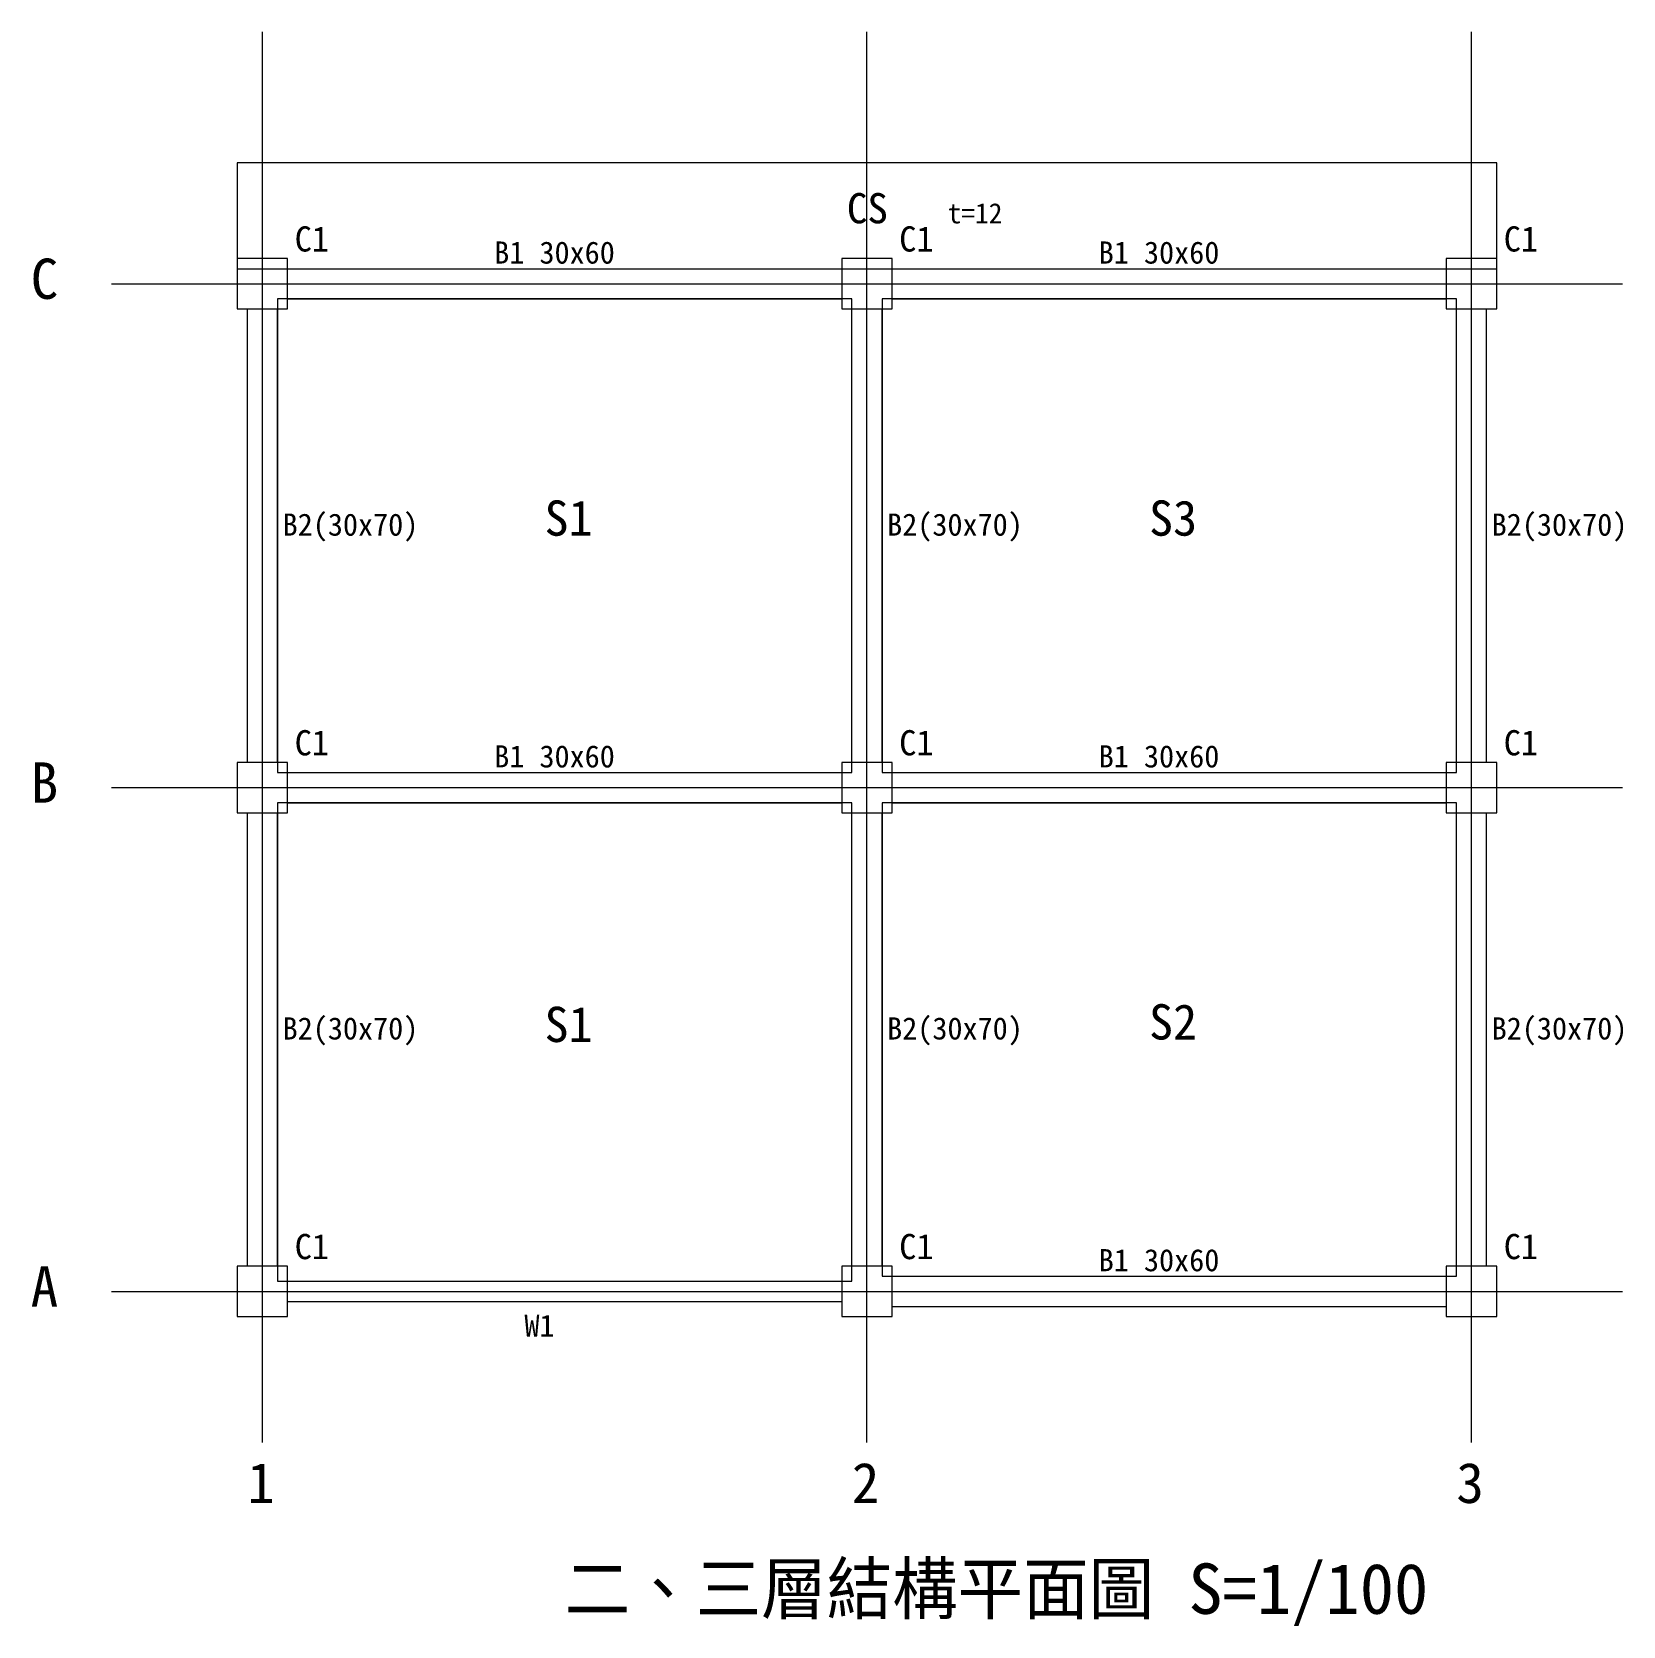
# Model space of a CAD drawing. Header units: millimetres. Extents: x -2289 to 13505, y -3322 to 12500.
import ezdxf

# ---------------------------------------------------------------- set-up
doc = ezdxf.new("R2010")
doc.units = ezdxf.units.MM
doc.layers.get('0').update_dxf_attribs({"lineweight": 0, "plot": 0})
for name, color, linetype, lineweight, plot in [('AXIS', 7, 'Continuous', 0, False), ('S-BEAM', 7, 'Continuous', 0, False), ('S-COL', 7, 'Continuous', 0, False), ('S-SLAB', 7, 'Continuous', 0, False), ('S-TEXT', 7, 'Continuous', 0, False), ('S-WALL', 7, 'Continuous', 0, False)]:
    doc.layers.add(name, color=color, linetype=linetype, lineweight=lineweight, plot=plot)

# ---------------------------------------------------------------- blocks, each defined once
blk = doc.blocks.new('COL500')
blk.add_lwpolyline([(-250, -250), (250, -250), (250, 250), (-250, 250)], close=True)

msp = doc.modelspace()

# ---------------------------------------------------------------- linework, layer by layer
at = {"layer": 'AXIS'}
for p, q in [((0, -1500), (0, 12500)), ((6000, -1500), (6000, 12500)), ((12000, -1500), (12000, 12500)), ((-1500, 10000), (13500, 10000)), ((-1500, 5000), (13500, 5000)), ((-1500, 0), (13500, 0))]:
    msp.add_line(p, q, dxfattribs=at)
at = {"layer": 'S-BEAM'}
for p, q in [((250, 10150), (5750, 10150)), ((6250, 10150), (11750, 10150)), ((250, 9850), (5750, 9850)), ((6250, 9850), (11750, 9850)), ((-150, 5250), (-150, 9750)), ((150, 5250), (150, 9750)), ((5850, 5250), (5850, 9750)), ((6150, 5250), (6150, 9750)), ((11850, 5250), (11850, 9750)), ((12150, 5250), (12150, 9750)), ((250, 5150), (5750, 5150)), ((6250, 5150), (11750, 5150)), ((-150, 250), (-150, 4750)), ((150, 250), (150, 4750)), ((250, 4850), (5750, 4850)), ((5850, 250), (5850, 4750)), ((6150, 250), (6150, 4750)), ((6250, 4850), (11750, 4850)), ((11850, 250), (11850, 4750)), ((12150, 250), (12150, 4750)), ((6250, 150), (11750, 150)), ((6250, -150), (11750, -150))]:
    msp.add_line(p, q, dxfattribs=at)
at = {"layer": 'S-SLAB'}
for points in [[(-250, 10150), (12250, 10150), (12250, 11200), (-250, 11200)], [(150, 5150), (5850, 5150), (5850, 9850), (150, 9850)], [(6150, 5150), (11850, 5150), (11850, 9850), (6150, 9850)], [(150, 100), (5850, 100), (5850, 4850), (150, 4850)], [(6150, 150), (11850, 150), (11850, 4850), (6150, 4850)]]:
    msp.add_lwpolyline(points, close=True, dxfattribs=at)
at = {"layer": 'S-WALL'}
for p, q in [((250, 100), (5750, 100)), ((250, -100), (5750, -100))]:
    msp.add_line(p, q, dxfattribs=at)

# ---------------------------------------------------------------- block references
at = {"layer": 'S-COL'}
for p in [(0, 10000), (6000, 10000), (12000, 10000), (0, 5000), (6000, 5000), (12000, 5000), (0, 0), (6000, 0), (12000, 0)]:
    msp.add_blockref('COL500', p, dxfattribs=at)

# ---------------------------------------------------------------- texts
at = {"layer": 'AXIS'}
for s, p in [('C', (-2300, 9850)), ('B', (-2300, 4850)), ('A', (-2300, -150)), ('1', (-150, -2100)), ('2', (5850, -2100)), ('3', (11850, -2100))]:
    msp.add_text(s, height=400, dxfattribs=at).set_placement(p)
at = {"layer": 'S-TEXT'}
for s, height, p in [('CS', 300, (5800, 10600)), ('t=12', 200, (6800, 10600)), ('C1', 250, (320, 10320)), ('C1', 250, (6320, 10320)), ('C1', 250, (12320, 10320)), ('B1 30x60', 220, (2300, 10200)), ('B1 30x60', 220, (8300, 10200)), ('S1', 350, (2800, 7500)), ('S3', 350, (8800, 7500)), ('B2(30x70)', 220, (200, 7500)), ('B2(30x70)', 220, (6200, 7500)), ('B2(30x70)', 220, (12200, 7500)), ('C1', 250, (320, 5320)), ('C1', 250, (6320, 5320)), ('C1', 250, (12320, 5320)), ('B1 30x60', 220, (2300, 5200)), ('B1 30x60', 220, (8300, 5200)), ('S2', 350, (8800, 2500)), ('B2(30x70)', 220, (200, 2500)), ('S1', 350, (2800, 2475)), ('B2(30x70)', 220, (6200, 2500)), ('B2(30x70)', 220, (12200, 2500)), ('C1', 250, (320, 320)), ('C1', 250, (6320, 320)), ('C1', 250, (12320, 320)), ('B1 30x60', 220, (8300, 200)), ('W1', 220, (2600, -450)), ('二、三層結構平面圖 S=1/100', 500, (3000, -3200))]:
    msp.add_text(s, height=height, dxfattribs=at).set_placement(p)

doc.saveas('drawing.dxf')
